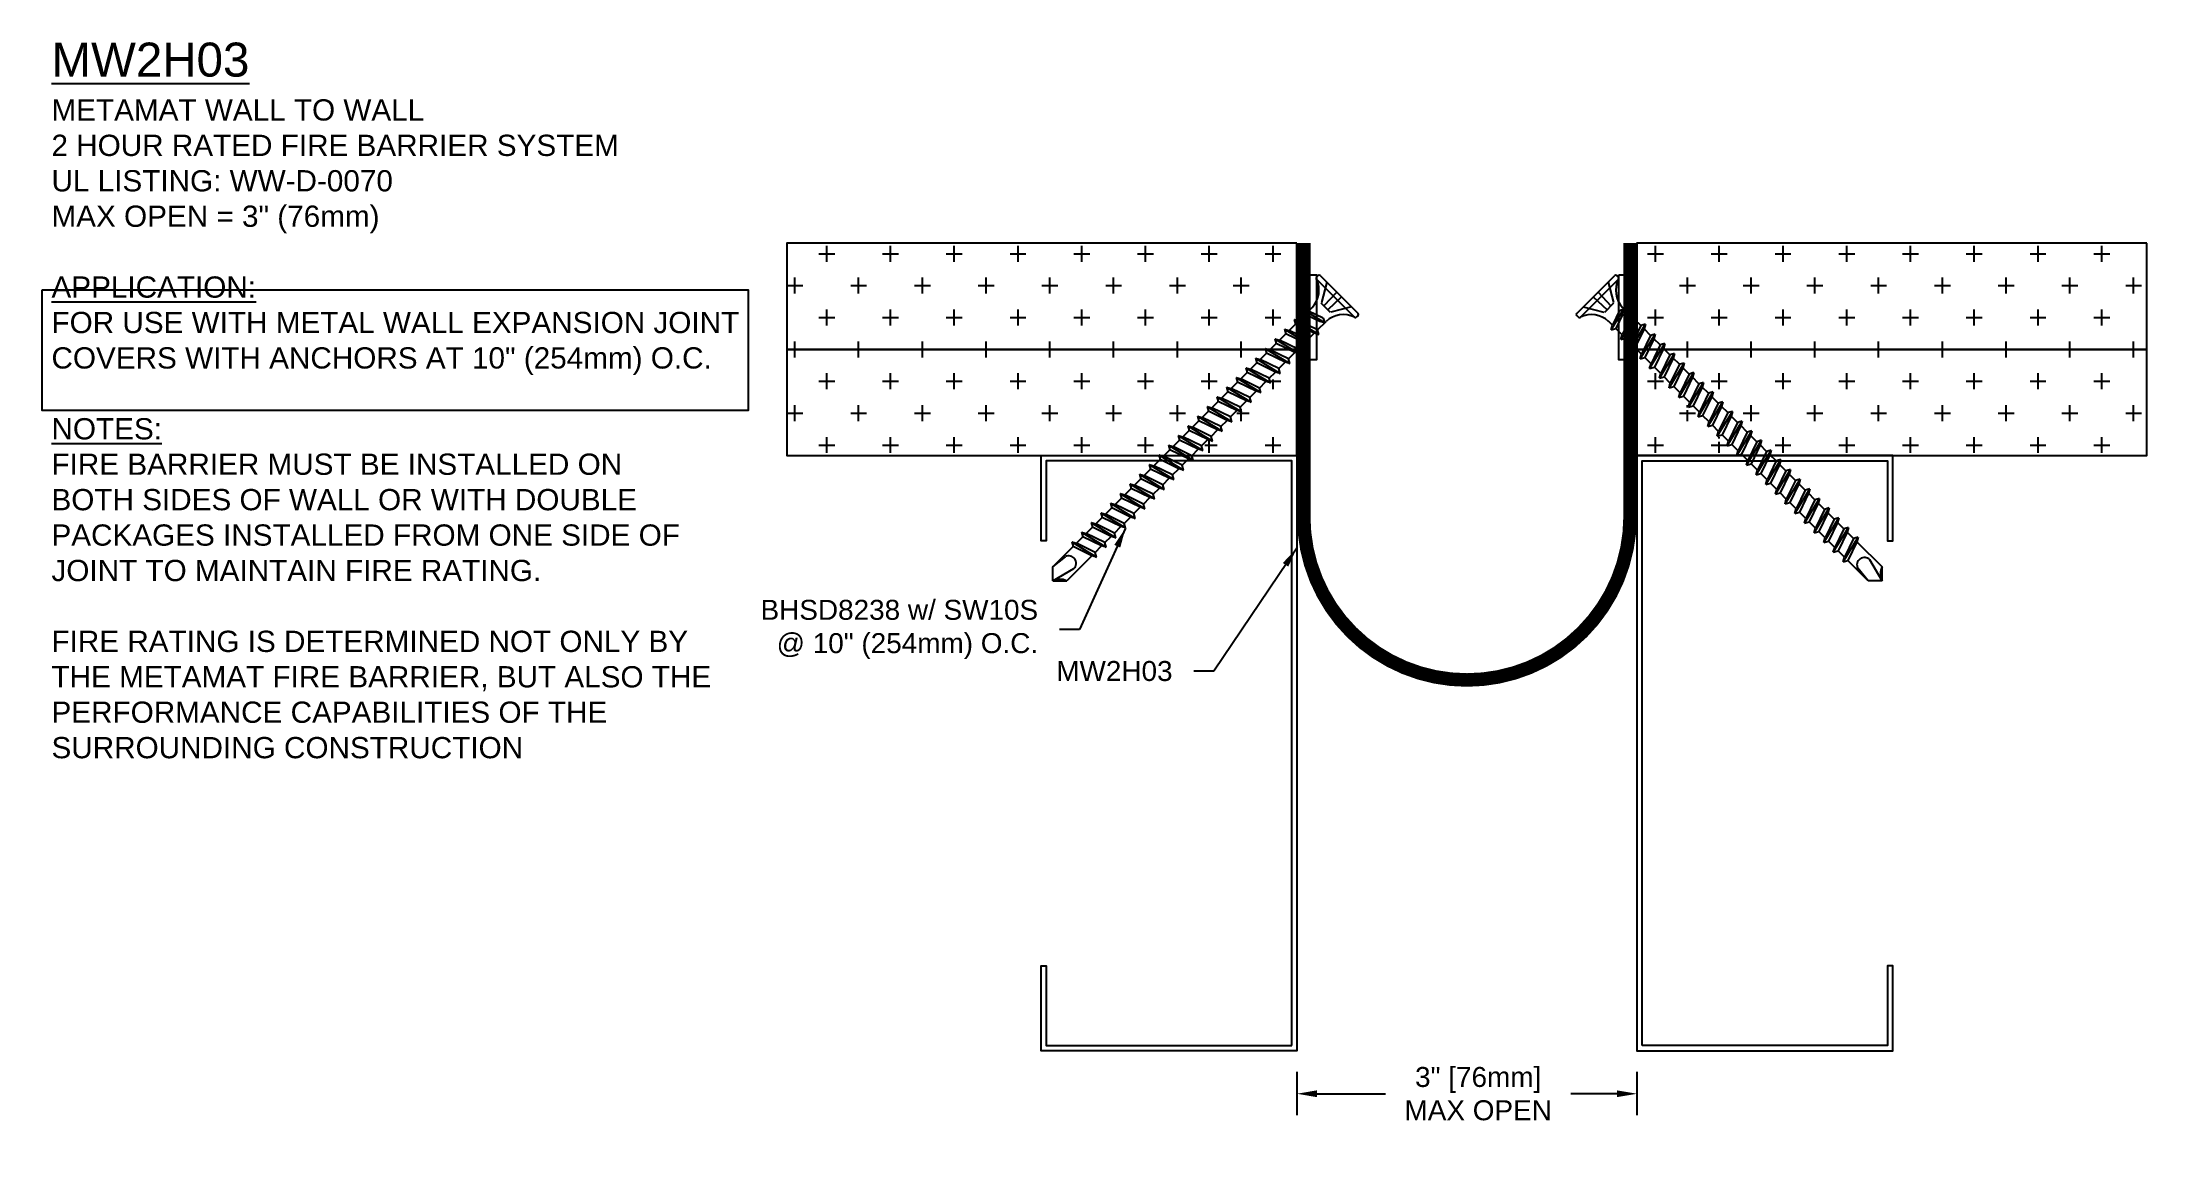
# Model space of a CAD drawing. Header units: inches. Extents: x -5.9 to 6.5, y -0.6 to 5.9.
import ezdxf

# ---------------------------------------------------------------- set-up
doc = ezdxf.new("R2010")
doc.units = ezdxf.units.IN
doc.header["$MEASUREMENT"] = 0
doc.linetypes.add('HIDDEN2', pattern=[0.1875, 0.125, -0.0625])
for name, color, linetype in [('Anchors', 4, 'Continuous'), ('Conditions', 1, 'Continuous'), ('Dimensions', 3, 'Continuous'), ('Fire Blanket', 42, 'Continuous'), ('Text', 2, 'Continuous')]:
    doc.layers.add(name, color=color, linetype=linetype)
doc.styles.add('ARIAL', font='arial.ttf')
doc.dimstyles.new('ARIAL', dxfattribs={"dimtxt": 0.1175, "dimasz": 0.1175, "dimexe": 0.125, "dimexo": 0.125, "dimgap": 0.125, "dimtad": 0, "dimtih": 1, "dimtoh": 1, "dimdec": 4, "dimzin": 0, "dimdsep": 46, "dimlunit": 4, "dimtxsty": 'ARIAL', "dimcen": 0.09, "dimadec": 0, "dimazin": 0, "dimtfac": 1, "dimtdec": 4, "dimtofl": 0, "dimtmove": 0, "dimatfit": 3, "dimfxl": 0, "dimfrac": 2, "dimtolj": 1, "dimtzin": 0, "dimarcsym": 0})

# ---------------------------------------------------------------- blocks, each defined once
blk = doc.blocks.new('Metal Stud')
blk.add_lwpolyline([(13.934, 10.019), (13.934, 6.579), (12.489, 6.579), (12.489, 7.049), (12.459, 7.049), (12.459, 6.549), (13.964, 6.549), (13.964, 10.049), (12.459, 10.049), (12.459, 9.549), (12.489, 9.549), (12.489, 10.019)], close=True)
blk = doc.blocks.new('*D6')
at = {"layer": 'Defpoints', "color": 0}
for p in [(1.505, 0), (3.505, 0), (3.505, -0.253)]:
    blk.add_point(p, dxfattribs=at)
at = {"layer": 'Dimensions', "color": 0, "lineweight": -2}
for p, q in [((1.505, -0.125), (1.505, -0.378)), ((3.505, -0.125), (3.505, -0.378)), ((1.622, -0.253), (2.026, -0.253)), ((3.387, -0.253), (3.117, -0.253))]:
    blk.add_line(p, q, dxfattribs=at)
at = {"layer": 'Dimensions', "color": 0}
for points in [[(1.622, -0.233), (1.622, -0.273), (1.505, -0.253)], [(3.387, -0.233), (3.387, -0.273), (3.505, -0.253)]]:
    blk.add_solid(points, dxfattribs=at)
at = {"layer": 'Dimensions', "color": 0, "insert": (2.571, -0.253), "char_height": 0.1175, "attachment_point": 5, "style": 'ARIAL'}
blk.add_mtext('\\A1;3" [76mm] \\PMAX OPEN', dxfattribs=at)
blk = doc.blocks.new('BHSD8238')
for p, q in [((-0.158, 0), (0.158, 0)), ((-0.166, -0.008), (-0.166, -0.023)), ((-0.158, -0.031), (0.158, -0.031)), ((0.166, -0.008), (0.166, -0.023)), ((-0.083, -0.211), (0.058, -0.177)), ((-0.083, -0.211), (-0.058, -0.197)), ((-0.083, -0.211), (-0.058, -0.225)), ((-0.058, -0.197), (-0.058, -0.164)), ((0.032, -0.166), (-0.058, -0.197)), ((0.032, -0.193), (-0.058, -0.225)), ((-0.058, -0.277), (-0.058, -0.225)), ((0.058, -0.237), (-0.058, -0.277)), ((0.032, -0.166), (0.058, -0.177)), ((0.058, -0.177), (0.032, -0.193)), ((0.058, -0.237), (0.058, -0.166)), ((0.083, -0.251), (0.058, -0.237)), ((-0.083, -0.291), (0.083, -0.251)), ((-0.083, -0.291), (-0.058, -0.277)), ((-0.083, -0.291), (-0.058, -0.305)), ((-0.083, -0.372), (0.083, -0.331)), ((-0.083, -0.372), (-0.058, -0.358)), ((0.058, -0.265), (-0.058, -0.305)), ((-0.058, -0.358), (-0.058, -0.305)), ((0.058, -0.317), (-0.058, -0.358)), ((0.058, -0.345), (-0.058, -0.385)), ((0.083, -0.251), (0.058, -0.265)), ((0.058, -0.317), (0.058, -0.265)), ((0.083, -0.331), (0.058, -0.317)), ((0.083, -0.331), (0.058, -0.345)), ((0.058, -0.398), (0.058, -0.345)), ((-0.083, -0.372), (-0.058, -0.385)), ((-0.083, -0.452), (0.083, -0.412)), ((-0.083, -0.452), (-0.058, -0.438)), ((-0.083, -0.452), (-0.058, -0.466)), ((-0.083, -0.532), (0.083, -0.492)), ((-0.058, -0.438), (-0.058, -0.385)), ((0.058, -0.398), (-0.058, -0.438)), ((0.058, -0.426), (-0.058, -0.466)), ((-0.058, -0.519), (-0.058, -0.466)), ((0.058, -0.478), (-0.058, -0.519)), ((0.083, -0.412), (0.058, -0.398)), ((0.083, -0.412), (0.058, -0.426)), ((0.058, -0.478), (0.058, -0.426)), ((0.083, -0.492), (0.058, -0.478)), ((0.083, -0.492), (0.058, -0.506)), ((-0.083, -0.532), (-0.058, -0.519)), ((-0.083, -0.532), (-0.058, -0.546)), ((-0.083, -0.613), (0.083, -0.573)), ((-0.083, -0.613), (-0.058, -0.599)), ((-0.083, -0.613), (-0.058, -0.627)), ((0.058, -0.506), (-0.058, -0.546)), ((-0.058, -0.599), (-0.058, -0.546)), ((0.058, -0.559), (-0.058, -0.599)), ((0.058, -0.587), (-0.058, -0.627)), ((0.058, -0.559), (0.058, -0.506)), ((0.083, -0.573), (0.058, -0.559)), ((0.083, -0.573), (0.058, -0.587)), ((0.058, -0.639), (0.058, -0.587)), ((-0.083, -0.693), (0.083, -0.653)), ((-0.083, -0.693), (-0.058, -0.679)), ((-0.083, -0.693), (-0.058, -0.707)), ((-0.083, -0.774), (0.083, -0.733)), ((-0.058, -0.679), (-0.058, -0.627)), ((0.058, -0.639), (-0.058, -0.679)), ((0.058, -0.667), (-0.058, -0.707)), ((-0.058, -0.76), (-0.058, -0.707)), ((0.058, -0.72), (-0.058, -0.76)), ((0.083, -0.653), (0.058, -0.639)), ((0.083, -0.653), (0.058, -0.667)), ((0.058, -0.72), (0.058, -0.667)), ((0.083, -0.733), (0.058, -0.72)), ((0.083, -0.733), (0.058, -0.747)), ((-0.083, -0.774), (-0.058, -0.76)), ((-0.083, -0.774), (-0.058, -0.788)), ((-0.083, -0.854), (0.083, -0.814)), ((-0.083, -0.854), (-0.058, -0.84)), ((-0.083, -0.854), (-0.058, -0.868)), ((0.058, -0.747), (-0.058, -0.788)), ((-0.058, -0.84), (-0.058, -0.788)), ((0.058, -0.8), (-0.058, -0.84)), ((0.058, -0.828), (-0.058, -0.868)), ((0.058, -0.8), (0.058, -0.747)), ((0.083, -0.814), (0.058, -0.8)), ((0.083, -0.814), (0.058, -0.828)), ((0.058, -0.88), (0.058, -0.828)), ((-0.083, -0.935), (0.083, -0.894)), ((-0.083, -0.935), (-0.058, -0.921)), ((-0.083, -0.935), (-0.058, -0.948)), ((-0.083, -1.015), (0.083, -0.975)), ((-0.058, -0.921), (-0.058, -0.868)), ((0.058, -0.88), (-0.058, -0.921)), ((0.058, -0.908), (-0.058, -0.948)), ((-0.058, -1.001), (-0.058, -0.948)), ((0.058, -0.961), (-0.058, -1.001)), ((0.058, -0.989), (-0.058, -1.029)), ((0.083, -0.894), (0.058, -0.88)), ((0.083, -0.894), (0.058, -0.908)), ((0.058, -0.961), (0.058, -0.908)), ((0.083, -0.975), (0.058, -0.961)), ((0.083, -0.975), (0.058, -0.989)), ((0.058, -1.041), (0.058, -0.989)), ((-0.083, -1.015), (-0.058, -1.001)), ((-0.083, -1.015), (-0.058, -1.029)), ((-0.083, -1.095), (0.083, -1.055)), ((-0.083, -1.095), (-0.058, -1.081)), ((-0.083, -1.095), (-0.058, -1.109)), ((-0.058, -1.081), (-0.058, -1.029)), ((0.058, -1.041), (-0.058, -1.081)), ((0.058, -1.069), (-0.058, -1.109)), ((-0.058, -1.162), (-0.058, -1.109)), ((0.083, -1.055), (0.058, -1.041)), ((0.083, -1.055), (0.058, -1.069)), ((0.058, -1.122), (0.058, -1.069)), ((-0.083, -1.176), (0.083, -1.136)), ((-0.083, -1.176), (-0.058, -1.162)), ((-0.083, -1.176), (-0.058, -1.19)), ((-0.083, -1.256), (0.083, -1.216)), ((0.058, -1.122), (-0.058, -1.162)), ((0.058, -1.149), (-0.058, -1.19)), ((-0.058, -1.242), (-0.058, -1.19)), ((0.058, -1.202), (-0.058, -1.242)), ((0.058, -1.23), (-0.058, -1.27)), ((0.083, -1.136), (0.058, -1.122)), ((0.083, -1.136), (0.058, -1.149)), ((0.058, -1.202), (0.058, -1.149)), ((0.083, -1.216), (0.058, -1.202)), ((0.083, -1.216), (0.058, -1.23)), ((0.058, -1.283), (0.058, -1.23)), ((-0.083, -1.256), (-0.058, -1.242)), ((-0.083, -1.256), (-0.058, -1.27)), ((-0.083, -1.337), (0.083, -1.296)), ((-0.083, -1.337), (-0.058, -1.323)), ((-0.083, -1.337), (-0.058, -1.351)), ((-0.058, -1.323), (-0.058, -1.27)), ((0.058, -1.283), (-0.058, -1.323)), ((0.058, -1.31), (-0.058, -1.351)), ((-0.058, -1.403), (-0.058, -1.351)), ((0.083, -1.296), (0.058, -1.283)), ((0.083, -1.296), (0.058, -1.31)), ((0.058, -1.363), (0.058, -1.31)), ((-0.083, -1.417), (0.083, -1.377)), ((-0.083, -1.417), (-0.058, -1.403)), ((-0.083, -1.417), (-0.058, -1.431)), ((-0.083, -1.498), (0.083, -1.457)), ((-0.083, -1.498), (-0.058, -1.484)), ((0.058, -1.363), (-0.058, -1.403)), ((0.058, -1.391), (-0.058, -1.431)), ((-0.058, -1.484), (-0.058, -1.431)), ((0.058, -1.443), (-0.058, -1.484)), ((0.058, -1.471), (-0.058, -1.511)), ((0.083, -1.377), (0.058, -1.363)), ((0.083, -1.377), (0.058, -1.391)), ((0.058, -1.443), (0.058, -1.391)), ((0.083, -1.457), (0.058, -1.443)), ((0.083, -1.457), (0.058, -1.471)), ((0.058, -1.524), (0.058, -1.471)), ((-0.083, -1.498), (-0.058, -1.511)), ((-0.083, -1.578), (0.083, -1.538)), ((-0.083, -1.578), (-0.058, -1.564)), ((-0.083, -1.578), (-0.058, -1.592)), ((-0.058, -1.564), (-0.058, -1.511)), ((0.058, -1.524), (-0.058, -1.564)), ((0.058, -1.552), (-0.058, -1.592)), ((-0.058, -1.644), (-0.058, -1.592)), ((0.058, -1.604), (-0.058, -1.644)), ((0.083, -1.538), (0.058, -1.524)), ((0.083, -1.538), (0.058, -1.552)), ((0.058, -1.604), (0.058, -1.552)), ((0.083, -1.618), (0.058, -1.604)), ((-0.083, -1.658), (0.083, -1.618)), ((-0.083, -1.658), (-0.058, -1.644)), ((-0.083, -1.658), (-0.058, -1.672)), ((-0.083, -1.739), (0.083, -1.699)), ((-0.083, -1.739), (-0.058, -1.725)), ((0.058, -1.632), (-0.058, -1.672)), ((-0.058, -1.725), (-0.058, -1.672)), ((0.058, -1.685), (-0.058, -1.725)), ((0.058, -1.712), (-0.058, -1.753)), ((0.083, -1.618), (0.058, -1.632)), ((0.058, -1.685), (0.058, -1.632)), ((0.083, -1.699), (0.058, -1.685)), ((0.083, -1.699), (0.058, -1.712)), ((0.058, -1.765), (0.058, -1.712)), ((-0.083, -1.739), (-0.058, -1.753)), ((-0.083, -1.819), (0.083, -1.779)), ((-0.083, -1.819), (-0.058, -1.805)), ((-0.083, -1.819), (-0.058, -1.833)), ((-0.058, -1.805), (-0.058, -1.753)), ((0.058, -1.765), (-0.058, -1.805)), ((0.058, -1.793), (-0.058, -1.833)), ((-0.058, -1.886), (-0.058, -1.833)), ((0.058, -1.846), (-0.058, -1.886)), ((0.083, -1.779), (0.058, -1.765)), ((0.083, -1.779), (0.058, -1.793)), ((0.058, -1.846), (0.058, -1.793)), ((0.083, -1.859), (0.058, -1.846)), ((-0.083, -1.9), (0.083, -1.859)), ((-0.083, -1.9), (-0.058, -1.886)), ((-0.083, -1.9), (-0.058, -1.914)), ((-0.083, -1.98), (0.083, -1.94)), ((-0.083, -1.98), (-0.058, -1.966)), ((-0.083, -1.98), (-0.058, -1.994)), ((0.058, -1.873), (-0.058, -1.914)), ((-0.058, -1.966), (-0.058, -1.914)), ((0.058, -1.926), (-0.058, -1.966)), ((0.058, -1.954), (-0.058, -1.994)), ((0.083, -1.859), (0.058, -1.873)), ((0.058, -1.926), (0.058, -1.873)), ((0.083, -1.94), (0.058, -1.926)), ((0.083, -1.94), (0.058, -1.954)), ((0.058, -2.006), (0.058, -1.954)), ((-0.083, -2.06), (0.083, -2.02)), ((-0.083, -2.06), (-0.058, -2.047)), ((-0.083, -2.06), (-0.058, -2.074)), ((-0.083, -2.141), (0.083, -2.101)), ((-0.058, -2.047), (-0.058, -1.994)), ((0.058, -2.006), (-0.058, -2.047)), ((0.058, -2.034), (-0.058, -2.074)), ((-0.058, -2.127), (-0.058, -2.074)), ((0.058, -2.087), (-0.058, -2.127)), ((0.083, -2.02), (0.058, -2.006)), ((0.083, -2.02), (0.058, -2.034)), ((0.058, -2.087), (0.058, -2.034)), ((0.083, -2.101), (0.058, -2.087)), ((0.083, -2.101), (0.058, -2.115)), ((-0.083, -2.141), (-0.058, -2.127)), ((-0.083, -2.141), (-0.058, -2.155)), ((0.058, -2.115), (-0.058, -2.155)), ((-0.058, -2.324), (-0.058, -2.155)), ((0.058, -2.115), (0.058, -2.324)), ((-0.058, -2.324), (-0.048, -2.229)), ((0, -2.382), (-0.058, -2.324)), ((0, -2.382), (0.037, -2.243)), ((0, -2.382), (0.058, -2.324))]:
    blk.add_line(p, q)
at = {"linetype": 'HIDDEN2'}
for p, q in [((-0.103, 0), (-0.038, -0.111)), ((-0.02, 0), (-0.016, -0.111)), ((0.02, 0), (0.016, -0.111)), ((0.103, 0), (0.038, -0.111)), ((0.038, -0.111), (-0.038, -0.111))]:
    blk.add_line(p, q, dxfattribs=at)
for centre, radius, start, end in [((-0.158, -0.008), 0.00781, 90, 180), ((0.158, -0.008), 0.00781, 0, 90), ((-0.158, -0.023), 0.00781, 180, 270), ((-0.206, -0.171), 0.148, 2.0383, 71.1021), ((0.206, -0.171), 0.148, 108.8979, 177.9617), ((0.158, -0.023), 0.00781, 270, 0), ((-0.007, -2.242), 0.0433, 358.315, 162.8045), ((0.087, -2.412), 0.0922, 108.6241, 161.3759)]:
    blk.add_arc(centre, radius, start, end)
blk = doc.blocks.new('#10 Washer')
at = {"layer": 'Anchors'}
blk.add_lwpolyline([(20.29, 11.42), (20.244, 11.441), (20.039, 10.985), (20.085, 10.964)], close=True, dxfattribs=at)

msp = doc.modelspace()

# ---------------------------------------------------------------- hatches: boundary and pattern name
at = {"layer": 'Conditions'}
h = msp.add_hatch(dxfattribs=at)
h.set_pattern_fill('CROSS', color=256, scale=0.75, style=0)
h.set_pattern_definition([(0, (-1.49533, 0), (0.1875, 0.1875), [0.09375, -0.28125]), (90, (-1.44846, -0.04688), (-0.1875, 0.1875), [0.09375, -0.28125])])
h.paths.add_polyline_path([(6.50467, 4.75), (3.50467, 4.75), (3.50467, 4.2657), (3.5074, 4.26296), (3.53566, 4.27108), (3.52754, 4.24283), (3.56633, 4.20403), (3.59458, 4.21215), (3.58646, 4.1839), (3.62525, 4.14511), (3.65351, 4.15323), (3.6454, 4.125), (6.50467, 4.125)])
h.paths.add_polyline_path([(6.50467, 4.125), (3.64599, 4.125), (3.64557, 4.1248), (3.68418, 4.08618), (3.71243, 4.0943), (3.70431, 4.06605), (3.74311, 4.02726), (3.77136, 4.03538), (3.76324, 4.00712), (3.80203, 3.96833), (3.83028, 3.97645), (3.82216, 3.9482), (3.86096, 3.90941), (3.88921, 3.91752), (3.88109, 3.88927), (3.91988, 3.85048), (3.94813, 3.8586), (3.94002, 3.83035), (3.97881, 3.79155), (4.00706, 3.79967), (3.99894, 3.77142), (4.03773, 3.73263), (4.06599, 3.74075), (4.05787, 3.7125), (4.10617, 3.6642), (4.13442, 3.67231), (4.1263, 3.64406), (4.16509, 3.60527), (4.19334, 3.61339), (4.18523, 3.58514), (4.22402, 3.54634), (4.25227, 3.55446), (4.24415, 3.52621), (4.27036, 3.5), (6.50467, 3.5)])
h.paths.add_polyline_path([(3.80535, 3.79531), (3.76699, 3.83366), (3.73812, 3.82536), (3.74642, 3.85424), (3.70807, 3.89259), (3.6792, 3.88429), (3.68749, 3.91316), (3.64914, 3.95151), (3.62027, 3.94322), (3.62857, 3.97209), (3.59022, 4.01044), (3.56135, 4.00214), (3.56964, 4.03101), (3.53129, 4.06936), (3.50467, 4.06171), (3.50467, 3.5), (4.10066, 3.5), (4.07113, 3.52953), (4.04226, 3.52123), (4.05056, 3.5501), (4.0122, 3.58845), (3.98333, 3.58015), (3.99163, 3.60902), (3.94377, 3.65688), (3.9149, 3.64859), (3.9232, 3.67746), (3.88485, 3.71581), (3.85597, 3.70751), (3.86427, 3.73638), (3.82592, 3.77474), (3.79705, 3.76644)])
h.paths.add_polyline_path([(1.50467, 4.05938), (1.46992, 4.06936), (1.43157, 4.03101), (1.43986, 4.00214), (1.41099, 4.01044), (1.37264, 3.97209), (1.38094, 3.94322), (1.35207, 3.95151), (1.31372, 3.91316), (1.32201, 3.88429), (1.29314, 3.89259), (1.25479, 3.85424), (1.26309, 3.82536), (1.23422, 3.83366), (1.19587, 3.79531), (1.20416, 3.76644), (1.17529, 3.77474), (1.13694, 3.73638), (1.14524, 3.70751), (1.11637, 3.71581), (1.07801, 3.67746), (1.08631, 3.64859), (1.05744, 3.65688), (1.00958, 3.60902), (1.01788, 3.58015), (0.98901, 3.58845), (0.95066, 3.5501), (0.95895, 3.52123), (0.93008, 3.52953), (0.90056, 3.5), (1.50467, 3.5)])
h.paths.add_polyline_path([(1.50467, 4.75), (-1.49533, 4.75), (-1.49533, 4.125), (1.35582, 4.125), (1.3477, 4.15323), (1.37596, 4.14511), (1.41475, 4.1839), (1.40663, 4.21215), (1.43488, 4.20403), (1.47367, 4.24283), (1.46556, 4.27108), (1.49381, 4.26296), (1.50467, 4.27382)])
h.paths.add_polyline_path([(1.17905, 3.9482), (1.17093, 3.97645), (1.19918, 3.96833), (1.23797, 4.00712), (1.22985, 4.03538), (1.25811, 4.02726), (1.2969, 4.06605), (1.28878, 4.0943), (1.31734, 4.08609), (1.43139, 4.03083), (1.46992, 4.06936), (1.49879, 4.06107), (1.39398, 4.125), (-1.49533, 4.125), (-1.49533, 3.5), (0.73085, 3.5), (0.75706, 3.52621), (0.74894, 3.55446), (0.77719, 3.54634), (0.81599, 3.58514), (0.80787, 3.61339), (0.83612, 3.60527), (0.87491, 3.64406), (0.86679, 3.67231), (0.89504, 3.6642), (0.94334, 3.7125), (0.93523, 3.74075), (0.96348, 3.73263), (1.00227, 3.77142), (0.99415, 3.79967), (1.0224, 3.79155), (1.0612, 3.83035), (1.05308, 3.8586), (1.08133, 3.85048), (1.12012, 3.88927), (1.112, 3.91752), (1.14025, 3.90941)])

# ---------------------------------------------------------------- linework, layer by layer
for points in [[(1.50467, 4.75), (-1.49533, 4.75), (-1.49533, 4.125), (1.50467, 4.125), (1.50467, 4.75)], [(6.50467, 4.75), (3.50467, 4.75), (3.50467, 4.125), (6.50467, 4.125), (6.50467, 4.75)], [(1.50467, 4.125), (-1.49533, 4.125), (-1.49533, 3.5), (1.50467, 3.5), (1.50467, 4.125)], [(6.50467, 4.125), (3.50467, 4.125), (3.50467, 3.5), (6.50467, 3.5), (6.50467, 4.125)]]:
    msp.add_lwpolyline(points, dxfattribs=at)
at = {"layer": 'Fire Blanket', "const_width": 0.08}
msp.add_lwpolyline([(3.46467, 4.75), (3.46467, 3.14062, -1), (1.54467, 3.14062), (1.54467, 4.75)], format="xyb", dxfattribs=at)
at = {"layer": 'Text'}
msp.add_lwpolyline([(-5.87652, 4.47616), (-1.72271, 4.47616), (-1.72271, 3.76614), (-5.87652, 3.76614)], close=True, dxfattribs=at)

# ---------------------------------------------------------------- block references
at = {"layer": 'Anchors', "xscale": -1, "rotation": 335.7700943745616}
for p in [(15.38541, -14.17734), (17.21497, -14.17734)]:
    msp.add_blockref('#10 Washer', p, dxfattribs=at)
at = {"layer": 'Anchors'}
for p, rotation in [((1.75301, 4.448), 315), ((3.26216, 4.448), 45)]:
    msp.add_blockref('BHSD8238', p, dxfattribs=dict(at, rotation=rotation))
at = {"layer": 'Conditions', "xscale": -1, "rotation": 180}
msp.add_blockref('Metal Stud', (-12.45936, 10.04901), dxfattribs=at)
at = {"layer": 'Conditions', "rotation": 180}
msp.add_blockref('Metal Stud', (17.4687, 10.04901), dxfattribs=at)

# ---------------------------------------------------------------- texts
at = {"layer": 'Text', "style": 'ARIAL'}
for s, insert, char_height, width, attachment_point in [('{\\LMW2H03\\P\\H0.625x;\\lMETAMAT WALL TO WALL \\P2 HOUR RATED FIRE BARRIER SYSTEM\\PUL LISTING: WW-D-0070 \\PMAX OPEN = 3" (76mm)\\P\\P\\LAPPLICATION:\\l\\PFOR USE WITH METAL WALL EXPANSION JOINT COVERS WITH ANCHORS AT 10" (254mm) O.C. \\P\\P\\LNOTES:\\l\\PFIRE BARRIER MUST BE INSTALLED ON\\PBOTH SIDES OF WALL OR WITH DOUBLE PACKAGES INSTALLED FROM ONE SIDE OF JOINT TO MAINTAIN FIRE RATING.\\P\\PFIRE RATING IS DETERMINED NOT ONLY BY THE METAMAT FIRE BARRIER, BUT ALSO THE PERFORMANCE CAPABILITIES OF THE SURROUNDING CONSTRUCTION}', (-5.8213, 5.9294), 0.2, 4.0681078, 1), ('\\A1;BHSD8238 w/ SW10S\\P@ 10" (254mm) O.C.', (-0.01744, 2.47764), 0.1175, 1.7519399, 6), ('\\A1;MW2H03', (0.77324, 2.23265), 0.1175, 2.093501, 6)]:
    msp.add_mtext(s, dxfattribs=dict(at, insert=insert, char_height=char_height, width=width, attachment_point=attachment_point))

# ---------------------------------------------------------------- dimensions: what is measured, and where the dimension line sits
at = {"layer": 'Dimensions'}
dim = msp.add_linear_dim(base=(3.50467, -0.25296), p1=(1.50467, 0), p2=(3.50467, 0), text='3" [76mm] \\PMAX OPEN', dimstyle='ARIAL', override={"dimpost": '\\X'}, dxfattribs=at)
dim.commit()
dim.dimension.update_dxf_attribs({"geometry": '*D6', "text_midpoint": (2.57124, -0.25296), "dimtype": 160})

# ---------------------------------------------------------------- leaders
at = {"layer": 'Text', "annotation_type": 0, "has_hookline": 1, "hookline_direction": 1}
for points, text_width in [([(0.49688, 3.07449), (0.22506, 2.47764), (0.10756, 2.47764)], 1.61246), ([(1.50359, 2.95527), (1.01574, 2.23265), (0.89824, 2.23265)], 0.66444)]:
    msp.add_leader(points, dimstyle='ARIAL', override={"dimgap": 0.125, "dimtad": 0}, dxfattribs=dict(at, text_width=text_width))

doc.saveas('drawing.dxf')
